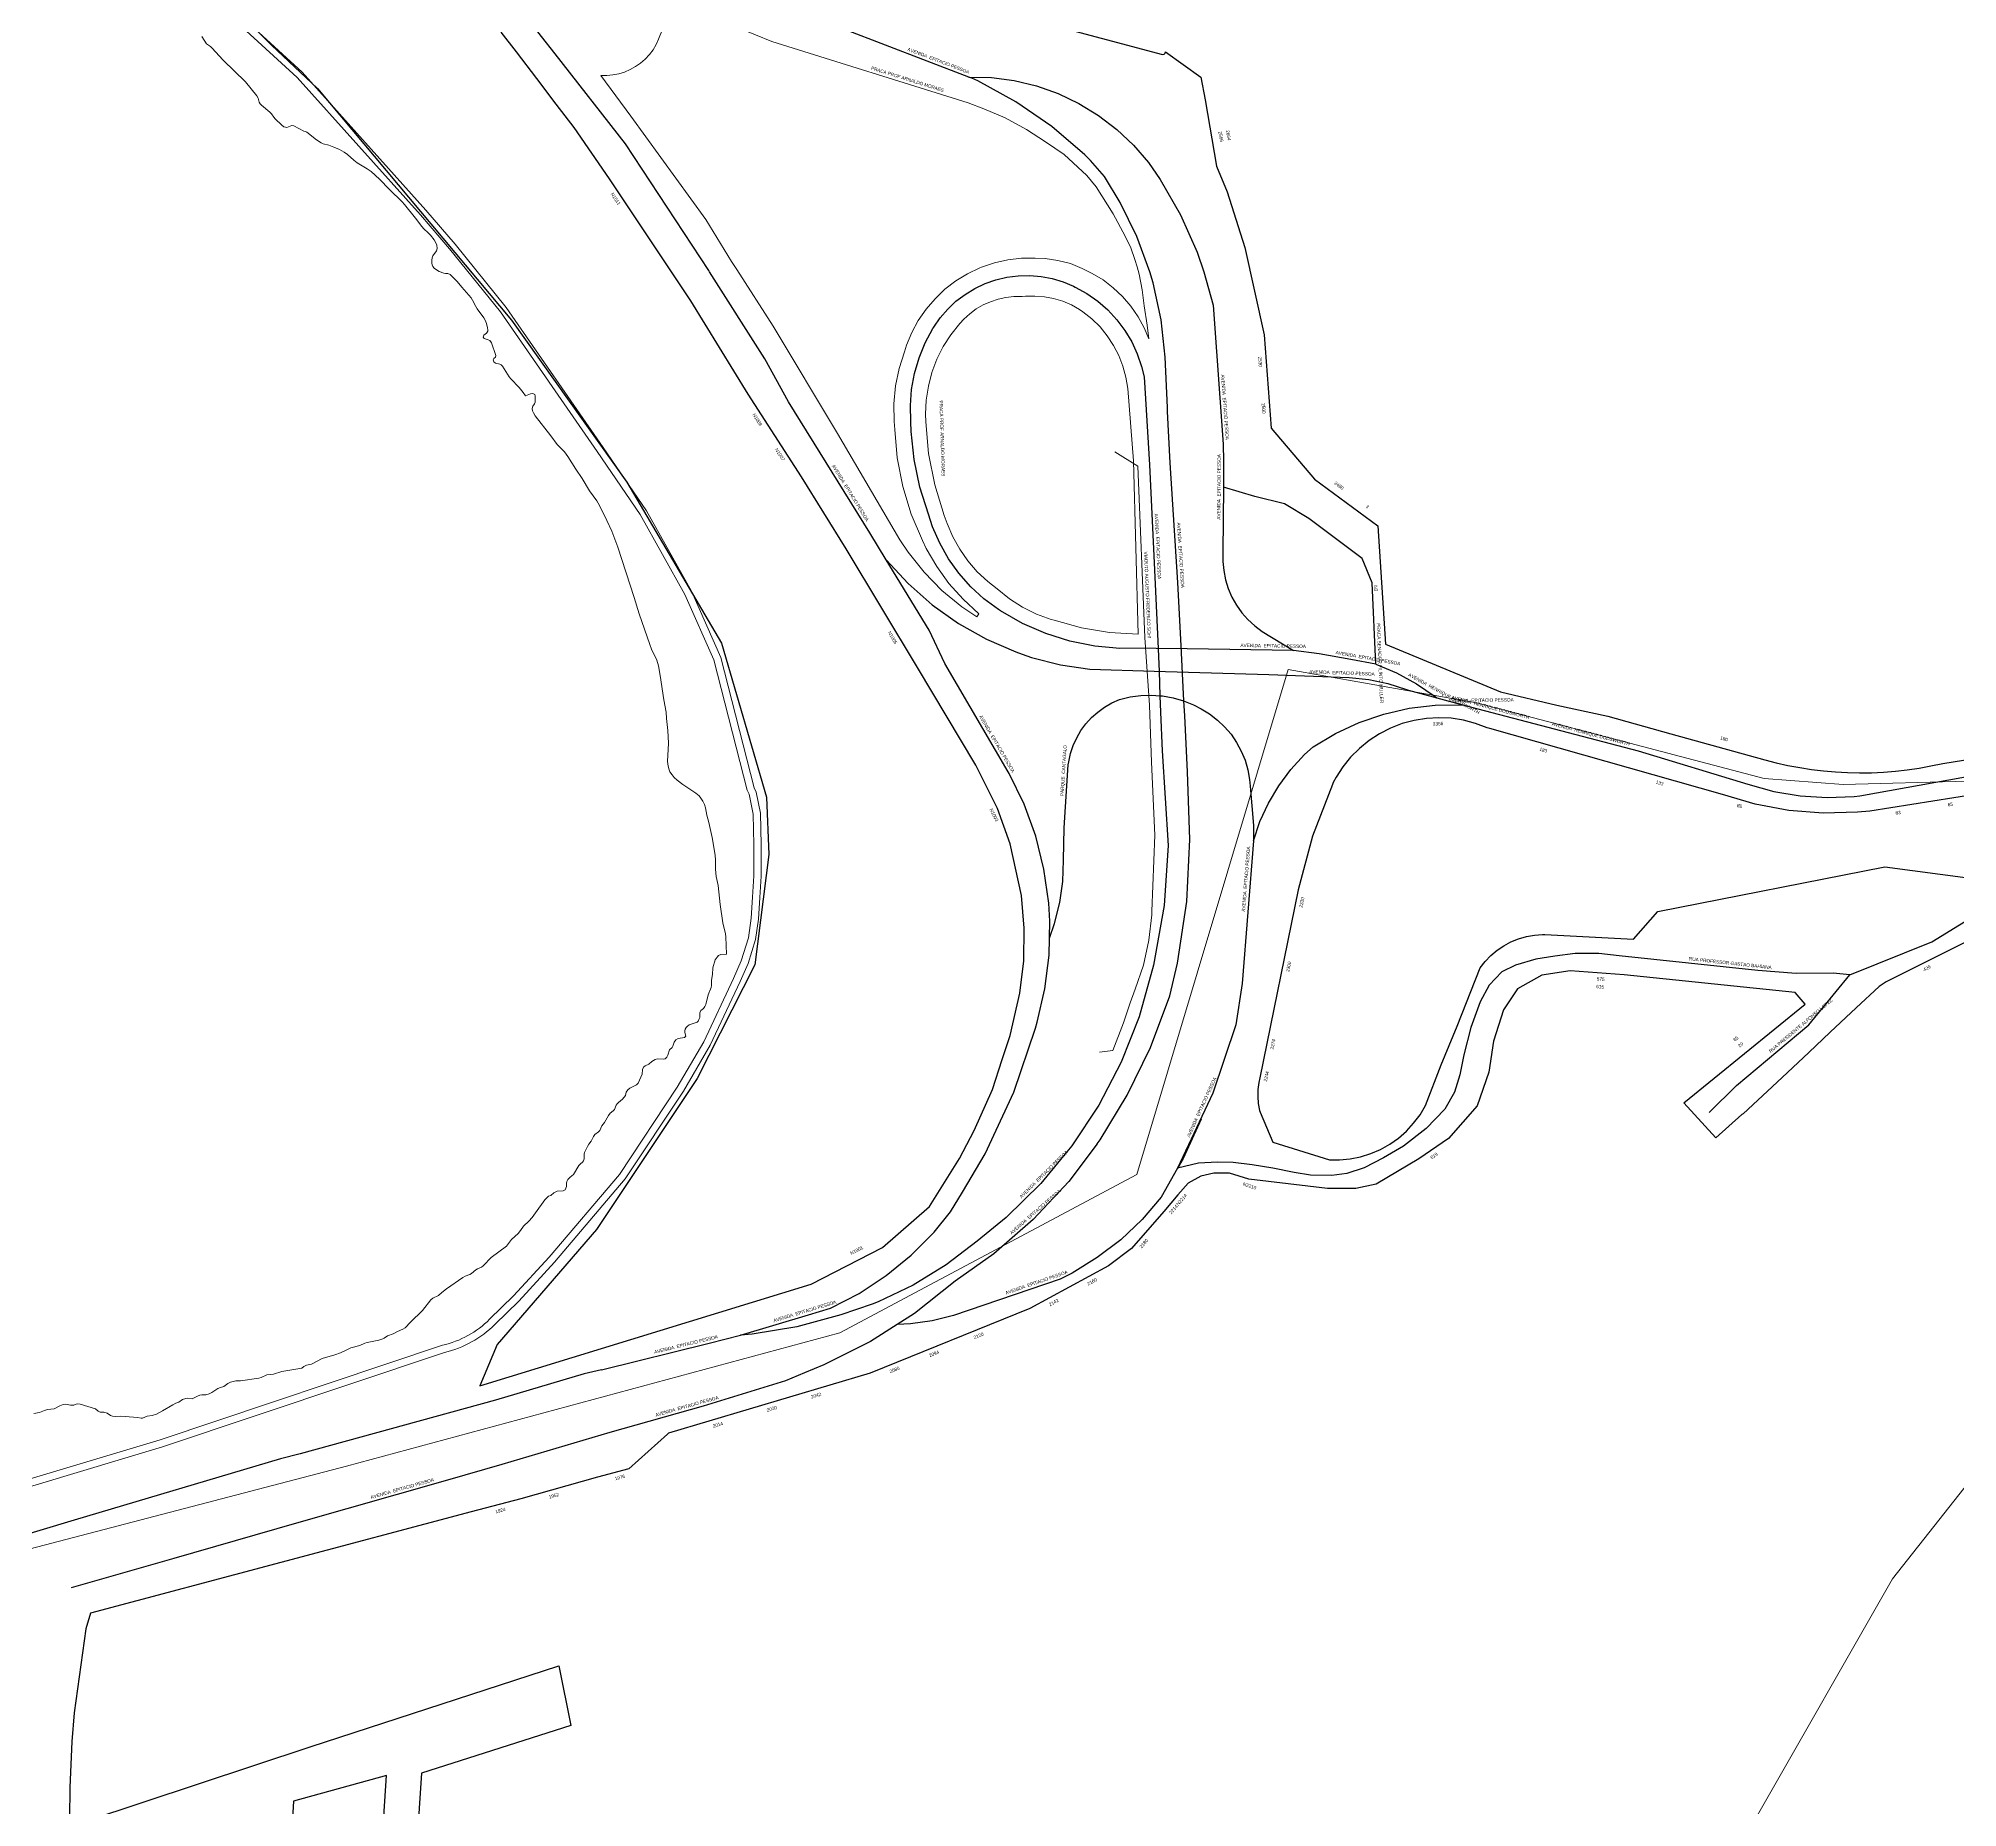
# Model space of a CAD drawing. Header units: millimetres. Extents: x 617751 to 636088, y 68402 to 77988.
# Drawn here: x 627863 to 628550, y 70357 to 70990 of the extents above; entities that cross this region are included whole.
import ezdxf

# ---------------------------------------------------------------- set-up
doc = ezdxf.new("R2010")
doc.units = ezdxf.units.MM
doc.header["$LTSCALE"] = 3
doc.header["$MEASUREMENT"] = 0
for name, color, linetype in [('ALINHAMENTO PREDIAL', 120, 'Continuous'), ('BAIRRO', 30, 'Continuous'), ('NOME LOGRADOURO', 252, 'Continuous'), ('NUMERAÇÃO', 7, 'Continuous'), ('OBRA DE ARTE', 190, 'Continuous')]:
    doc.layers.add(name, color=color, linetype=linetype)
doc.styles.get("Standard").update_dxf_attribs({"font": 'arial.ttf'})

msp = doc.modelspace()

# ---------------------------------------------------------------- linework, layer by layer
at = {"layer": 'ALINHAMENTO PREDIAL'}
for points in [[(628155.33, 71013.79), (628265.25, 70984.49), (628265.76, 70984.58), (628266.15, 70984.92), (628266.32, 70985.41), (628278.98, 70976.35), (628280.48, 70968.22), (628284.55, 70944.43), (628288.38, 70935.28), (628294.7, 70915.29), (628301.62, 70884.09), (628304.15, 70850.6), (628319.63, 70832.38), (628342.31, 70815.69), (628345.08, 70773.28), (628386.31, 70756.2), (628406.5, 70751.45), (628424.71, 70747.49), (628447.34, 70741.17), (628480.92, 70731.87), (628485.08, 70730.79), (628489.27, 70729.85), (628493.49, 70729.05), (628497.74, 70728.39), (628502, 70727.87), (628506.28, 70727.5), (628510.57, 70727.26), (628514.87, 70727.17), (628519.16, 70727.23), (628523.45, 70727.43), (628527.74, 70727.77), (628532, 70728.25), (628536.25, 70728.87), (628540.48, 70729.64), (628544.68, 70730.55), (628599.45, 70739.4)], [(628155.33, 71013.79), (628265.25, 70984.49), (628265.76, 70984.58), (628266.15, 70984.92), (628266.32, 70985.41), (628278.98, 70976.35), (628280.48, 70968.22), (628284.55, 70944.43), (628288.38, 70935.28), (628294.7, 70915.29), (628301.62, 70884.09), (628304.15, 70850.6), (628319.63, 70832.38), (628342.31, 70815.69), (628345.08, 70773.28), (628386.31, 70756.2), (628406.5, 70751.45), (628424.71, 70747.49), (628447.34, 70741.17), (628480.92, 70731.87), (628485.08, 70730.79), (628489.27, 70729.85), (628493.49, 70729.05), (628497.74, 70728.39), (628502, 70727.87), (628506.28, 70727.5), (628510.57, 70727.26), (628514.87, 70727.17), (628519.16, 70727.23), (628523.45, 70727.43), (628527.74, 70727.77), (628532, 70728.25), (628536.25, 70728.87), (628540.48, 70729.64), (628544.68, 70730.55), (628599.45, 70739.4)], [(628155.33, 71013.79), (628265.25, 70984.49), (628265.76, 70984.58), (628266.15, 70984.92), (628266.32, 70985.41), (628278.98, 70976.35), (628280.48, 70968.22), (628284.55, 70944.43), (628288.38, 70935.28), (628294.7, 70915.29), (628301.62, 70884.09), (628304.15, 70850.6), (628319.63, 70832.38), (628342.31, 70815.69), (628345.08, 70773.28), (628386.31, 70756.2), (628406.5, 70751.45), (628424.71, 70747.49), (628447.34, 70741.17), (628480.92, 70731.87), (628485.08, 70730.79), (628489.27, 70729.85), (628493.49, 70729.05), (628497.74, 70728.39), (628502, 70727.87), (628506.28, 70727.5), (628510.57, 70727.26), (628514.87, 70727.17), (628519.16, 70727.23), (628523.45, 70727.43), (628527.74, 70727.77), (628532, 70728.25), (628536.25, 70728.87), (628540.48, 70729.64), (628544.68, 70730.55), (628599.45, 70739.4)], [(627934.28, 70999.77), (627946.09, 70987.75)], [(627946.09, 70987.75), (627952.23, 70981.97), (627962.57, 70972.3), (628032.02, 70889.34), (628073.32, 70831.35), (628107.2, 70773.64), (628123.35, 70718.42), (628124.24, 70697.94), (628119.23, 70658.38), (628098.49, 70617.77), (628062.53, 70563.66), (628026.93, 70522.41), (628020.7, 70507.59), (628139.42, 70544.11), (628164.92, 70557.15), (628181.73, 70571.84), (628192.47, 70589.05), (628197.78, 70599.1), (628204.33, 70613.74), (628207.84, 70624.46), (628210.67, 70633.13), (628214.12, 70648.29), (628215.53, 70659.89), (628215.72, 70671.58), (628214.68, 70683.22), (628210.63, 70701.71), (628206.12, 70714.44), (628198.34, 70729.9), (628177.45, 70764.97), (628151.93, 70807.45), (628135.94, 70833.15), (628116.76, 70862.85), (628096.3, 70896.18), (628067.13, 70939.94), (628054.42, 70958.34), (628048.03, 70966.72), (628041.06, 70975.85), (628033.79, 70985.39), (628028.35, 70992.51)], [(628556.22, 70719.44), (628518.58, 70713.5), (628514.12, 70713.05), (628501.83, 70712.72), (628489.58, 70713.68), (628477.49, 70715.91), (628465.81, 70719.39), (628382.48, 70743.01), (628381.47, 70743.31), (628377.31, 70744.89), (628373.01, 70746.03), (628368.61, 70746.72), (628364.17, 70746.94), (628359.73, 70746.69), (628355.34, 70745.99), (628351.04, 70744.82), (628346.89, 70743.22), (628342.93, 70741.19), (628339.21, 70738.75), (628335.76, 70735.94), (628332.62, 70732.79), (628329.83, 70729.32), (628327.41, 70725.59), (628326.41, 70723.73), (628326.11, 70723.06), (628318.98, 70704.49), (628313.84, 70685.28), (628300.07, 70617.92), (628299.72, 70616.31), (628299.39, 70613.81), (628299.34, 70611.29), (628299.54, 70608.79), (628300, 70606.31), (628300.21, 70605.61), (628304.74, 70594.94), (628325.03, 70588.62), (628328.67, 70588.58), (628332.46, 70588.94), (628336.19, 70589.69), (628339.82, 70590.82), (628343.32, 70592.33), (628346.64, 70594.19), (628349.75, 70596.39), (628352.6, 70598.9), (628355.18, 70601.7), (628357.46, 70604.76), (628359.4, 70608.03), (628365.04, 70622.56), (628370.75, 70636.5), (628378.98, 70657.34), (628380.78, 70659.64), (628382.8, 70661.74), (628385.04, 70663.62), (628387.46, 70665.25), (628390.04, 70666.63), (628392.75, 70667.72), (628395.55, 70668.53), (628398.43, 70669.04), (628401.34, 70669.24), (628402.19, 70669.24), (628433.97, 70667.63), (628442.7, 70677.52), (628523.95, 70693.49), (628563.6, 70688.25)], [(628556.22, 70719.44), (628518.58, 70713.5), (628514.12, 70713.05), (628501.83, 70712.72), (628489.58, 70713.68), (628477.49, 70715.91), (628465.81, 70719.39), (628382.48, 70743.01), (628381.47, 70743.31), (628377.31, 70744.89), (628373.01, 70746.03), (628368.61, 70746.72), (628364.17, 70746.94), (628359.73, 70746.69), (628355.34, 70745.99), (628351.04, 70744.82), (628346.89, 70743.22), (628342.93, 70741.19), (628339.21, 70738.75), (628335.76, 70735.94), (628332.62, 70732.79), (628329.83, 70729.32), (628327.41, 70725.59), (628326.41, 70723.73), (628326.11, 70723.06), (628318.98, 70704.49), (628313.84, 70685.28), (628300.07, 70617.92), (628299.72, 70616.31), (628299.39, 70613.81), (628299.34, 70611.29), (628299.54, 70608.79), (628300, 70606.31), (628300.21, 70605.61), (628304.74, 70594.94), (628325.03, 70588.62), (628328.67, 70588.58), (628332.46, 70588.94), (628336.19, 70589.69), (628339.82, 70590.82), (628343.32, 70592.33), (628346.64, 70594.19), (628349.75, 70596.39), (628352.6, 70598.9), (628355.18, 70601.7), (628357.46, 70604.76), (628359.4, 70608.03), (628365.04, 70622.56), (628370.75, 70636.5), (628378.98, 70657.34), (628380.78, 70659.64), (628382.8, 70661.74), (628385.04, 70663.62), (628387.46, 70665.25), (628390.04, 70666.63), (628392.75, 70667.72), (628395.55, 70668.53), (628398.43, 70669.04), (628401.34, 70669.24), (628402.19, 70669.24), (628433.97, 70667.63), (628442.7, 70677.52), (628523.95, 70693.49), (628563.6, 70688.25)], [(628556.22, 70719.44), (628518.58, 70713.5), (628514.12, 70713.05), (628501.83, 70712.72), (628489.58, 70713.68), (628477.49, 70715.91), (628465.81, 70719.39), (628382.48, 70743.01), (628381.47, 70743.31), (628377.31, 70744.89), (628373.01, 70746.03), (628368.61, 70746.72), (628364.17, 70746.94), (628359.73, 70746.69), (628355.34, 70745.99), (628351.04, 70744.82), (628346.89, 70743.22), (628342.93, 70741.19), (628339.21, 70738.75), (628335.76, 70735.94), (628332.62, 70732.79), (628329.83, 70729.32), (628327.41, 70725.59), (628326.41, 70723.73), (628326.11, 70723.06), (628318.98, 70704.49), (628313.84, 70685.28), (628300.07, 70617.92), (628299.72, 70616.31), (628299.39, 70613.81), (628299.34, 70611.29), (628299.54, 70608.79), (628300, 70606.31), (628300.21, 70605.61), (628304.74, 70594.94), (628325.03, 70588.62), (628328.67, 70588.58), (628332.46, 70588.94), (628336.19, 70589.69), (628339.82, 70590.82), (628343.32, 70592.33), (628346.64, 70594.19), (628349.75, 70596.39), (628352.6, 70598.9), (628355.18, 70601.7), (628357.46, 70604.76), (628359.4, 70608.03), (628365.04, 70622.56), (628370.75, 70636.5), (628378.98, 70657.34), (628380.78, 70659.64), (628382.8, 70661.74), (628385.04, 70663.62), (628387.46, 70665.25), (628390.04, 70666.63), (628392.75, 70667.72), (628395.55, 70668.53), (628398.43, 70669.04), (628401.34, 70669.24), (628402.19, 70669.24), (628433.97, 70667.63), (628442.7, 70677.52), (628523.95, 70693.49), (628563.6, 70688.25)], [(628552.56, 70666.41), (628524.44, 70652.33), (628521.97, 70650.72), (628513.69, 70643.06), (628504.42, 70634.29), (628496.76, 70626.99), (628487.24, 70618.1), (628473.17, 70605.06), (628472.72, 70604.82), (628463.48, 70596.44), (628452, 70609), (628495.39, 70644.28), (628491.83, 70648.51), (628430.61, 70654.88), (628411.28, 70656.26), (628401.1, 70654.72), (628392.4, 70649.8), (628387.31, 70642.31), (628383.76, 70631.07), (628382.07, 70619.96), (628377.91, 70607.95), (628367.71, 70596.23), (628357.09, 70588.92), (628341.76, 70579.82), (628334.45, 70578.3), (628324.33, 70578.26), (628296.13, 70581.6), (628289.27, 70583.84), (628283.57, 70583.84), (628278.96, 70582.68), (628274.41, 70580.23), (628270.73, 70576.05), (628265.67, 70570.08), (628254.17, 70556.88), (628245.9, 70550.57), (628217.68, 70535.34), (628160.45, 70512.14), (628088.23, 70490.67), (628087.87, 70490.3), (628074.09, 70477.91), (628062.87, 70474.98), (628035.41, 70467.17), (628017.61, 70462.49), (627949.4, 70444.37), (627881.19, 70426.25), (627879.61, 70420.64), (627875.34, 70390.54), (627874.52, 70380.22), (627873.86, 70363.78), (627873.73, 70352.85)], [(628552.56, 70666.41), (628524.44, 70652.33), (628521.97, 70650.72), (628513.69, 70643.06), (628504.42, 70634.29), (628496.76, 70626.99), (628487.24, 70618.1), (628473.17, 70605.06), (628472.72, 70604.82), (628463.48, 70596.44), (628452, 70609), (628495.39, 70644.28), (628491.83, 70648.51), (628430.61, 70654.88), (628411.28, 70656.26), (628401.1, 70654.72), (628392.4, 70649.8), (628387.31, 70642.31), (628383.76, 70631.07), (628382.07, 70619.96), (628377.91, 70607.95), (628367.71, 70596.23), (628357.09, 70588.92), (628341.76, 70579.82), (628334.45, 70578.3), (628324.33, 70578.26), (628296.13, 70581.6), (628289.27, 70583.84), (628283.57, 70583.84), (628278.96, 70582.68), (628274.41, 70580.23), (628270.73, 70576.05), (628265.67, 70570.08), (628254.17, 70556.88), (628245.9, 70550.57), (628217.68, 70535.34), (628160.45, 70512.14), (628088.23, 70490.67), (628087.87, 70490.3), (628074.09, 70477.91), (628062.87, 70474.98), (628035.41, 70467.17), (628017.61, 70462.49), (627949.4, 70444.37), (627881.19, 70426.25), (627879.61, 70420.64), (627875.34, 70390.54), (627874.52, 70380.22), (627873.86, 70363.78), (627873.73, 70352.85)], [(628552.56, 70666.41), (628524.44, 70652.33), (628521.97, 70650.72), (628513.69, 70643.06), (628504.42, 70634.29), (628496.76, 70626.99), (628487.24, 70618.1), (628473.17, 70605.06), (628472.72, 70604.82), (628463.48, 70596.44), (628452, 70609), (628495.39, 70644.28), (628491.83, 70648.51), (628430.61, 70654.88), (628411.28, 70656.26), (628401.1, 70654.72), (628392.4, 70649.8), (628387.31, 70642.31), (628383.76, 70631.07), (628382.07, 70619.96), (628377.91, 70607.95), (628367.71, 70596.23), (628357.09, 70588.92), (628341.76, 70579.82), (628334.45, 70578.3), (628324.33, 70578.26), (628296.13, 70581.6), (628289.27, 70583.84), (628283.57, 70583.84), (628278.96, 70582.68), (628274.41, 70580.23), (628270.73, 70576.05), (628265.67, 70570.08), (628254.17, 70556.88), (628245.9, 70550.57), (628217.68, 70535.34), (628160.45, 70512.14), (628088.23, 70490.67), (628087.87, 70490.3), (628074.09, 70477.91), (628062.87, 70474.98), (628035.41, 70467.17), (628017.61, 70462.49), (627949.4, 70444.37), (627881.19, 70426.25), (627879.61, 70420.64), (627875.34, 70390.54), (627874.52, 70380.22), (627873.86, 70363.78), (627873.73, 70352.85)], [(627879.93, 70351.82), (627959.87, 70378.35), (628049.01, 70407.4), (628053.24, 70385.99), (627999.78, 70368.94), (627996.34, 70316.76)], [(627879.93, 70351.82), (627959.87, 70378.35), (628049.01, 70407.4), (628053.24, 70385.99), (627999.78, 70368.94), (627996.34, 70316.76)], [(627879.93, 70351.82), (627959.87, 70378.35), (628049.01, 70407.4), (628053.24, 70385.99), (627999.78, 70368.94), (627996.34, 70316.76)], [(627983.96, 70316.78), (627987.21, 70368.06), (627953.91, 70358.85), (627948.41, 70264.51)], [(627983.96, 70316.78), (627987.21, 70368.06), (627953.91, 70358.85), (627948.41, 70264.51)], [(627983.96, 70316.78), (627987.21, 70368.06), (627953.91, 70358.85), (627948.41, 70264.51)]]:
    msp.add_lwpolyline(points, dxfattribs=at)
at = {"layer": 'BAIRRO', "lineweight": 20}
msp.add_lwpolyline([(628754.54, 69906.58), (628664.39, 70029.24), (628544.57, 70124.53), (628507.89, 70177.8), (628444.1, 70244.91), (628436.53, 70252.7), (628429.01, 70267.52), (628526.65, 70438.57), (628583.65, 70510.57), (628578.65, 70583.57), (628585.08, 70652.41), (628571.27, 70684.27), (628594.93, 70732.66), (628553.51, 70724.25), (628509.05, 70723.02), (628480.75, 70725.12), (628377.66, 70752.3), (628310.19, 70764.2), (628255.99, 70583.33), (628149.62, 70526.66), (627972.91, 70478.83), (627381.56, 70324.39)], dxfattribs=at)
at = {"layer": 'NOME LOGRADOURO'}
for points in [[(628047.69, 70984.7), (628042.82, 70990.93), (628033.27, 71003.16), (628020.85, 71019.08), (627948.63, 71096.18), (627931.74, 71109.95), (627913.51, 71121.89), (627898.32, 71129.91), (627873.53, 71141.17)], [(628195.82, 70976.4), (628151.02, 70993.49), (628115.4, 71006.24), (628077.46, 71017.62)], [(628166.28, 70803.51), (628160.44, 70813.11), (628131.3, 70860.01), (628122.8, 70875.51), (628102.94, 70906.64), (628102.66, 70907.08), (628072.85, 70952.48), (628047.69, 70984.7)], [(628241.78, 70594.27), (628242.92, 70595.78), (628252.56, 70611.8), (628260.95, 70628.82), (628267.8, 70647.31), (628270.59, 70659.08), (628273.95, 70681.07), (628275, 70703.3), (628274.18, 70727.55), (628273.17, 70747.62), (628272.9, 70752.95), (628272.41, 70762.71), (628271.92, 70772.63), (628270.76, 70795.35), (628267.98, 70838.17), (628266.99, 70856.56), (628267.01, 70858), (628266.17, 70876.02), (628264.7, 70889.44), (628261.84, 70902.64), (628260.69, 70906.64), (628256.05, 70919.32), (628250.11, 70931.45), (628244.42, 70940.74), (628239.43, 70946.53), (628237.39, 70948.58), (628225.55, 70958.71), (628212.73, 70967.54), (628199.04, 70974.98), (628196.87, 70976), (628195.82, 70976.4)], [(628195.82, 70976.4), (628203.95, 70976.19), (628212.11, 70975.13), (628220.11, 70973.22), (628227.87, 70970.48), (628235.3, 70966.94), (628242.32, 70962.65), (628248.86, 70957.65), (628254.83, 70951.99), (628260.18, 70945.74), (628264.37, 70939.74), (628271.66, 70927.05), (628277.59, 70913.67), (628280.05, 70906.64), (628283.33, 70894.65), (628286.99, 70844.85), (628287.08, 70838.76), (628287.03, 70829.45)], [(628312.13, 70770.97), (628274.06, 70771.57), (628262.92, 70771.75), (628259, 70771.81), (628249.95, 70771.73), (628240.93, 70772.59), (628232.06, 70774.39), (628223.43, 70777.11), (628215.12, 70780.72), (628207.24, 70785.17), (628206.42, 70785.7), (628201.27, 70789.52), (628196.55, 70793.85), (628192.3, 70798.65), (628188.59, 70803.88), (628185.44, 70809.46), (628182.88, 70815.34), (628181.4, 70819.84), (628178.3, 70829.49), (628176.23, 70839.41), (628175.21, 70849.49), (628175.1, 70852.92), (628174.93, 70858.74), (628175.36, 70864.54), (628176.41, 70870.27), (628178.04, 70875.85), (628180.25, 70881.23), (628183.01, 70886.36), (628183.29, 70886.82), (628185.62, 70890.18), (628188.28, 70893.27), (628191.25, 70896.07), (628194.5, 70898.54), (628197.99, 70900.66), (628201.68, 70902.4), (628205.53, 70903.75), (628209.51, 70904.69), (628213.55, 70905.21), (628217.64, 70905.3), (628221.7, 70904.96), (628225.72, 70904.2), (628229.63, 70903.03), (628233.39, 70901.45), (628233.94, 70901.18), (628238.11, 70898.86), (628242.02, 70896.11), (628245.61, 70892.98), (628248.86, 70889.48), (628251.73, 70885.66), (628254.18, 70881.56), (628256.19, 70877.23), (628257.74, 70872.72), (628258.62, 70869.05), (628260.54, 70837.46)], [(628260.54, 70837.46), (628262.28, 70802.43), (628263.63, 70771.74), (628263.76, 70768.76), (628263.97, 70763.57), (628264.32, 70754.81), (628264.56, 70748.95), (628265.12, 70735.09), (628267.3, 70701.21), (628265.79, 70679.62), (628262.03, 70658.3), (628256.86, 70639.85), (628250.45, 70623.62), (628242.39, 70608.14), (628232.75, 70593.6), (628229.77, 70589.98)], [(628287.03, 70829.45), (628286.88, 70806.25), (628286.84, 70802.93), (628287.14, 70799.63), (628287.79, 70796.37), (628288.77, 70793.2), (628290.08, 70790.15), (628291.71, 70787.25), (628293.62, 70784.54), (628295.81, 70782.05), (628298.25, 70779.8), (628300.91, 70777.81), (628312.13, 70770.97)], [(628341.58, 70766.15), (628340.36, 70795.28), (628336.71, 70803.91), (628317.68, 70818.22), (628308.88, 70823.53), (628298.33, 70826.1), (628287.03, 70829.45)], [(628166.28, 70803.51), (628174.06, 70795.04), (628182.7, 70787.41), (628192.09, 70780.72), (628202.13, 70775.05), (628212.71, 70770.47), (628214.98, 70769.65), (628218.29, 70768.55), (628228.65, 70765.89), (628239.23, 70764.33), (628262.19, 70763.6), (628274.54, 70763.24), (628303.26, 70762.36), (628332.14, 70761.3), (628339.11, 70760.59), (628345.97, 70759.14), (628352.64, 70756.99), (628353.29, 70756.74), (628363.5, 70754.03)], [(628193.56, 70577.06), (628201.74, 70590.79), (628211.91, 70612.82), (628219.72, 70635.79), (628220.3, 70637.88), (628223.08, 70649.77), (628224.6, 70661.89), (628224.85, 70674.09), (628224.46, 70680.55), (628222.76, 70692.64), (628219.8, 70704.49), (628215.62, 70715.96), (628210.26, 70726.93), (628209.95, 70727.49), (628187.24, 70766.38), (628181.65, 70778.23), (628166.28, 70803.51)], [(628166.28, 70803.51), (628174.06, 70795.04), (628182.7, 70787.41), (628192.09, 70780.72), (628202.13, 70775.05), (628212.71, 70770.47), (628214.98, 70769.65), (628218.29, 70768.55), (628228.65, 70765.89), (628239.23, 70764.33), (628262.19, 70763.6), (628274.54, 70763.24), (628303.26, 70762.36), (628332.14, 70761.3), (628339.11, 70760.59), (628345.97, 70759.14), (628352.64, 70756.99), (628353.29, 70756.74), (628363.5, 70754.03)], [(628341.58, 70766.15), (628332.67, 70767.78), (628321.37, 70769.79), (628312.13, 70770.97)], [(628341.58, 70766.15), (628349.08, 70763.02), (628356.22, 70759.12), (628362.9, 70754.49), (628363.5, 70754.03)], [(628341.58, 70766.15), (628349.08, 70763.02), (628356.22, 70759.12), (628362.9, 70754.49), (628363.5, 70754.03)], [(628224.73, 70667.99), (628226.56, 70673.27), (628228.41, 70680.71), (628229.47, 70688.3), (628229.73, 70695.96), (628230.02, 70707.46), (628231.48, 70730.05), (628231.65, 70731.17), (628232.29, 70734.11), (628233.24, 70736.96), (628234.48, 70739.71), (628235.99, 70742.31), (628237.78, 70744.73), (628239.8, 70746.96), (628242.05, 70748.96), (628244.5, 70750.71), (628247.11, 70752.2), (628249.87, 70753.41), (628253.63, 70754.35), (628257.47, 70754.89), (628261.34, 70755.02), (628264.32, 70754.81), (628265.21, 70754.75), (628269.02, 70754.08), (628272.75, 70753.01), (628276.34, 70751.56), (628279.09, 70750.13), (628282.1, 70748.27), (628284.91, 70746.11), (628287.47, 70743.67), (628289.76, 70740.98), (628291.76, 70738.06), (628293.44, 70734.94), (628294.79, 70731.67), (628295.78, 70728.28), (628296.42, 70724.8), (628296.64, 70722.47), (628297.78, 70708.33), (628297.83, 70702.87)], [(628224.73, 70667.99), (628226.56, 70673.27), (628228.41, 70680.71), (628229.47, 70688.3), (628229.73, 70695.96), (628230.02, 70707.46), (628231.48, 70730.05), (628231.65, 70731.17), (628232.29, 70734.11), (628233.24, 70736.96), (628234.48, 70739.71), (628235.99, 70742.31), (628237.78, 70744.73), (628239.8, 70746.96), (628242.05, 70748.96), (628244.5, 70750.71), (628247.11, 70752.2), (628249.87, 70753.41), (628253.63, 70754.35), (628257.47, 70754.89), (628261.34, 70755.02), (628264.32, 70754.81), (628265.21, 70754.75), (628269.02, 70754.08), (628272.75, 70753.01), (628276.34, 70751.56), (628279.09, 70750.13), (628282.1, 70748.27), (628284.91, 70746.11), (628287.47, 70743.67), (628289.76, 70740.98), (628291.76, 70738.06), (628293.44, 70734.94), (628294.79, 70731.67), (628295.78, 70728.28), (628296.42, 70724.8), (628296.64, 70722.47), (628297.78, 70708.33), (628297.83, 70702.87)], [(628297.83, 70702.87), (628300.14, 70709.73), (628303.16, 70716.32), (628306.84, 70722.55), (628311.16, 70728.36), (628316.07, 70733.7), (628319.17, 70736.55), (628327.2, 70741.32), (628335.68, 70745.23), (628344.52, 70748.24), (628353.63, 70750.3), (628362.9, 70751.4), (628372.24, 70751.52), (628373.16, 70751.48)], [(628297.83, 70702.87), (628300.14, 70709.73), (628303.16, 70716.32), (628306.84, 70722.55), (628311.16, 70728.36), (628316.07, 70733.7), (628319.17, 70736.55), (628327.2, 70741.32), (628335.68, 70745.23), (628344.52, 70748.24), (628353.63, 70750.3), (628362.9, 70751.4), (628372.24, 70751.52), (628373.16, 70751.48)], [(628363.5, 70754.03), (628373.16, 70751.48)], [(628363.5, 70754.03), (628373.16, 70751.48)], [(628373.16, 70751.48), (628435.55, 70735.01), (628474.86, 70723.12), (628484.16, 70720.53), (628493.69, 70718.93), (628503.33, 70718.33), (628512.98, 70718.74), (628515.05, 70718.96), (628552.9, 70725.8), (628595.08, 70732.37), (628612.74, 70736.45), (628622.72, 70738.41)], [(628373.16, 70751.48), (628435.55, 70735.01), (628474.86, 70723.12), (628484.16, 70720.53), (628493.69, 70718.93), (628503.33, 70718.33), (628512.98, 70718.74), (628515.05, 70718.96), (628552.9, 70725.8), (628595.08, 70732.37), (628612.74, 70736.45), (628622.72, 70738.41)], [(628373.16, 70751.48), (628435.55, 70735.01), (628474.86, 70723.12), (628484.16, 70720.53), (628493.69, 70718.93), (628503.33, 70718.33), (628512.98, 70718.74), (628515.05, 70718.96), (628552.9, 70725.8), (628595.08, 70732.37), (628612.74, 70736.45), (628622.72, 70738.41)], [(628297.83, 70702.87), (628293.7, 70651.75), (628291.48, 70636.91), (628283.3, 70612.5), (628270.64, 70585.56)], [(628297.83, 70702.87), (628293.7, 70651.75), (628291.48, 70636.91), (628283.3, 70612.5), (628270.64, 70585.56)], [(628511.45, 70654.83), (628540.85, 70666.65), (628590.4, 70697.12)], [(628511.45, 70654.83), (628540.85, 70666.65), (628590.4, 70697.12)], [(628511.45, 70654.83), (628505.47, 70655.44), (628492.2, 70655.32), (628478.48, 70656.37), (628428.74, 70661.7), (628421.56, 70662.49), (628413.09, 70662.49), (628405.75, 70661.55), (628398.97, 70660.42), (628391.63, 70658.35), (628386.73, 70655.9), (628382.21, 70651.2), (628379.01, 70645.18), (628375.62, 70635.95), (628373.17, 70626.17), (628371.67, 70619.02), (628369.79, 70612.81), (628366.4, 70606.78), (628359.62, 70599.82), (628351.52, 70593.42), (628344.37, 70589.28), (628337.4, 70585.7), (628331.19, 70583.63), (628325.84, 70583.01), (628318.18, 70583.1), (628312.36, 70584.1), (628304.7, 70585.56), (628297.33, 70586.74), (628290.5, 70587.65), (628284.94, 70587.75), (628278.11, 70587.38), (628270.64, 70585.56)], [(628511.45, 70654.83), (628505.47, 70655.44), (628492.2, 70655.32), (628478.48, 70656.37), (628428.74, 70661.7), (628421.56, 70662.49), (628413.09, 70662.49), (628405.75, 70661.55), (628398.97, 70660.42), (628391.63, 70658.35), (628386.73, 70655.9), (628382.21, 70651.2), (628379.01, 70645.18), (628375.62, 70635.95), (628373.17, 70626.17), (628371.67, 70619.02), (628369.79, 70612.81), (628366.4, 70606.78), (628359.62, 70599.82), (628351.52, 70593.42), (628344.37, 70589.28), (628337.4, 70585.7), (628331.19, 70583.63), (628325.84, 70583.01), (628318.18, 70583.1), (628312.36, 70584.1), (628304.7, 70585.56), (628297.33, 70586.74), (628290.5, 70587.65), (628284.94, 70587.75), (628278.11, 70587.38), (628270.64, 70585.56)], [(628461.06, 70605.56), (628470.77, 70615.15), (628496.69, 70636.94), (628511.45, 70654.83)], [(628279.05, 70603.18), (628272.61, 70589.08), (628270.64, 70585.56)], [(628279.05, 70603.18), (628272.61, 70589.08), (628270.64, 70585.56)], [(628229.77, 70589.98), (628221.64, 70580.14), (628209.19, 70567.91), (628198.78, 70559.44), (628187.76, 70550.99), (628175.92, 70543.75), (628163.38, 70537.78), (628161.21, 70536.9), (628149.96, 70533.07), (628134.26, 70528.78), (628118.2, 70526.16), (628114.05, 70525.76)], [(628241.78, 70594.27), (628231.67, 70580.85), (628218.91, 70567.19), (628204.79, 70554.93), (628190.93, 70545.13), (628176.34, 70533.51), (628170.2, 70529.6)], [(628241.78, 70594.27), (628231.67, 70580.85), (628218.91, 70567.19), (628204.79, 70554.93), (628190.93, 70545.13), (628176.34, 70533.51), (628170.2, 70529.6)], [(628270.64, 70585.56), (628264.8, 70575.21), (628257.92, 70567.2), (628250.24, 70559.95), (628241.84, 70553.55), (628232.82, 70548.05), (628228.57, 70545.89), (628190.39, 70532.82), (628182.75, 70530.92), (628174.94, 70529.83), (628170.2, 70529.6)], [(628270.64, 70585.56), (628264.8, 70575.21), (628257.92, 70567.2), (628250.24, 70559.95), (628241.84, 70553.55), (628232.82, 70548.05), (628228.57, 70545.89), (628190.39, 70532.82), (628182.75, 70530.92), (628174.94, 70529.83), (628170.2, 70529.6)], [(628114.05, 70525.76), (628138.47, 70533.09), (628146.28, 70535.44), (628156.58, 70540.76), (628166.27, 70547.12), (628175.24, 70554.46), (628183.39, 70562.7), (628189.32, 70569.95), (628193.56, 70577.06)], [(628170.2, 70529.6), (628160.61, 70523.48), (628143.93, 70515.15), (628137.03, 70512.32), (628130.19, 70509.39), (628100.66, 70500.32), (628067.29, 70490.95)], [(628170.2, 70529.6), (628160.61, 70523.48), (628143.93, 70515.15), (628137.03, 70512.32), (628130.19, 70509.39), (628100.66, 70500.32), (628067.29, 70490.95)], [(628064.26, 70513.42), (628102.8, 70522.88), (628114.05, 70525.76)], [(628064.26, 70513.42), (628058.06, 70511.9), (628026.3, 70502.55), (627956.38, 70483.33), (627949.32, 70481.48), (627875.39, 70459.53), (627691.17, 70404.1), (627598.51, 70376.26), (627587.62, 70373.06), (627566.46, 70367.1), (627556.25, 70364.31), (627550.69, 70362.53)], [(628064.26, 70513.42), (628058.06, 70511.9), (628026.3, 70502.55), (627956.38, 70483.33), (627949.32, 70481.48), (627875.39, 70459.53), (627691.17, 70404.1), (627598.51, 70376.26), (627587.62, 70373.06), (627566.46, 70367.1), (627556.25, 70364.31), (627550.69, 70362.53)], [(628067.29, 70490.95), (628028.57, 70479.42), (628009.08, 70473.84), (627955.07, 70458.45), (627911.1, 70445.82), (627874.25, 70435.26)], [(628067.29, 70490.95), (628028.57, 70479.42), (628009.08, 70473.84), (627955.07, 70458.45), (627911.1, 70445.82), (627874.25, 70435.26)]]:
    msp.add_lwpolyline(points, dxfattribs=at)
at = {"layer": 'NUMERAÇÃO', "lineweight": 20}
msp.add_lwpolyline([(627860.93, 70497.79), (627863, 70498.06), (627864.74, 70498.83), (627865.77, 70499.13), (627868.25, 70499.42), (627870.2, 70500.53), (627871.47, 70501), (627872.36, 70501.03), (627874.11, 70500.69), (627874.7, 70500.67), (627875.22, 70500.75), (627876.12, 70501.13), (627876.7, 70501.21), (627877.52, 70501.07), (627883.06, 70499.41), (627883.99, 70498.55), (627884.7, 70498.22), (627886, 70498.26), (627887.17, 70497.8), (627888.42, 70497.05), (627889.11, 70496.78), (627890.11, 70496.66), (627892.08, 70496.73), (627893.66, 70496.67), (627898.05, 70496.26), (627899.34, 70496.01), (627899.84, 70496.03), (627901.52, 70496.74), (627903.27, 70497.01), (627904.91, 70497.53), (627907.04, 70498.67), (627910.74, 70500.87), (627911.85, 70501.41), (627912.89, 70501.78), (627914.2, 70502.7), (627915.32, 70503.14), (627915.84, 70503.17), (627917.64, 70502.98), (627919.57, 70503.98), (627920.39, 70504.28), (627921.14, 70504.39), (627922.56, 70504.45), (627923.76, 70504.76), (627924.68, 70505.24), (627926.84, 70506.63), (627927.83, 70507.09), (627928.99, 70507.44), (627930.37, 70508.5), (627931.42, 70508.98), (627933.34, 70509.39), (627934.99, 70509.47), (627941.5, 70510.44), (627942.35, 70510.67), (627944.44, 70511.64), (627946.76, 70511.83), (627949.8, 70512.72), (627956.87, 70513.95), (627957.68, 70514.54), (627958.56, 70515), (627960.45, 70515.46), (627964.26, 70517.41), (627968.71, 70518.71), (627970.81, 70519.41), (627973.03, 70520.58), (627974.51, 70521.22), (627977.75, 70522.05), (627979.48, 70522.91), (627980.3, 70523.2), (627984.5, 70524.03), (627985.94, 70524.48), (627986.42, 70524.72), (627987.56, 70525.5), (627989.68, 70526.21), (627991.19, 70527.07), (627993.16, 70527.98), (627994, 70528.46), (627995.87, 70530.45), (628000.17, 70534.67), (628003.11, 70538.49), (628003.91, 70539), (628005.88, 70539.99), (628007.12, 70541.1), (628008.74, 70542.34), (628014.64, 70546.49), (628015.4, 70546.9), (628017.09, 70547.55), (628017.68, 70547.9), (628019.29, 70549.17), (628019.9, 70549.54), (628021.31, 70550.17), (628021.91, 70550.59), (628022.65, 70551.31), (628024.16, 70553.03), (628024.76, 70553.57), (628030.26, 70557.61), (628032.04, 70560.02), (628034.39, 70562.24), (628035.25, 70563.26), (628036.37, 70564.87), (628038.2, 70566.62), (628039.38, 70567.94), (628040.68, 70569.62), (628044.01, 70574.24), (628045.29, 70575.57), (628046.1, 70575.83), (628047.21, 70576.75), (628048.35, 70577.35), (628050.48, 70577.54), (628051.2, 70577.88), (628051.77, 70578.99), (628051.7, 70580.19), (628051.87, 70580.86), (628052.23, 70581.51), (628053.04, 70582.34), (628054.28, 70583.33), (628056.18, 70586.52), (628056.77, 70587.15), (628057.51, 70587.76), (628057.83, 70588.19), (628058.07, 70588.98), (628058.04, 70590.61), (628058.15, 70591.18), (628059.21, 70593.41), (628059.73, 70594.22), (628060.56, 70595.22), (628061.36, 70596.95), (628061.9, 70597.61), (628063.21, 70598.63), (628063.62, 70599.1), (628064.36, 70600.73), (628065.38, 70602), (628066.73, 70604.51), (628067.39, 70605.24), (628068.49, 70606.08), (628068.98, 70606.61), (628069.57, 70608.16), (628069.9, 70608.68), (628070.33, 70609.12), (628071.84, 70610.36), (628072.92, 70611.65), (628073.11, 70612.79), (628073.7, 70613.71), (628074.37, 70614.24), (628076.85, 70615.5), (628077.4, 70616.1), (628078.81, 70619.25), (628078.99, 70620.98), (628079.33, 70621.77), (628079.9, 70622.24), (628081.27, 70622.85), (628082.25, 70623.81), (628083.44, 70624.54), (628084.33, 70624.76), (628086.49, 70624.64), (628087.04, 70624.79), (628087.64, 70625.35), (628088.08, 70626.11), (628088.68, 70627.96), (628089.58, 70628.83), (628089.86, 70629.34), (628090.33, 70630.67), (628090.91, 70631.57), (628091.74, 70632.08), (628094.05, 70632.34), (628094.42, 70632.9), (628094.09, 70634.24), (628094.09, 70634.83), (628094.27, 70635.42), (628094.61, 70635.98), (628095.1, 70636.48), (628095.7, 70636.89), (628096.34, 70637.19), (628098.51, 70637.92), (628098.88, 70638.3), (628099.18, 70638.81), (628099.46, 70639.59), (628099.51, 70640.26), (628099.44, 70641.21), (628099.86, 70642.03), (628100.75, 70642.73), (628101.33, 70643.5), (628101.63, 70644.27), (628102.52, 70647.62), (628103.55, 70650.32), (628103.66, 70651.08), (628103.67, 70652.92), (628104.05, 70654.94), (628104.11, 70657.32), (628105.02, 70660.21), (628105.65, 70661.2), (628106.17, 70661.77), (628106.97, 70662.11), (628109.09, 70662.27), (628108.85, 70668.4), (628108.66, 70669.54), (628107.69, 70673.45), (628106.79, 70680), (628106.1, 70686.89), (628105.34, 70690.05), (628105.12, 70692.65), (628105.15, 70695.95), (628104.99, 70697.73), (628103.86, 70704.02), (628102.74, 70709.45), (628101.95, 70712.04), (628101.53, 70714.69), (628101.12, 70715.89), (628100.52, 70717.09), (628099.85, 70718.15), (628099.2, 70718.93), (628098.01, 70719.91), (628093.43, 70723.03), (628091.4, 70724.58), (628090.35, 70725.55), (628089.56, 70726.44), (628088.8, 70727.55), (628088.49, 70728.26), (628088.12, 70729.57), (628087.92, 70731.2), (628088.23, 70737.81), (628088.02, 70742.36), (628087.56, 70746.63), (628087.42, 70748.95), (628086.57, 70753.37), (628085.25, 70762.09), (628084.63, 70765.54), (628084.05, 70767.56), (628082.21, 70771.51), (628081.54, 70773.2), (628077.82, 70784.13), (628076.03, 70790.04), (628070.14, 70808.03), (628067.97, 70813.69), (628066.19, 70817.58), (628063.53, 70822.93), (628062.55, 70824.62), (628059.99, 70828.24), (628057.39, 70832.63), (628055.06, 70835.9), (628052.16, 70840.52), (628050.96, 70842.15), (628048.43, 70844.81), (628046.15, 70847.93), (628040.56, 70855.01), (628039.87, 70856.08), (628039.55, 70856.81), (628039.45, 70857.63), (628039.68, 70858.47), (628040.29, 70859.4), (628040.5, 70859.96), (628040.55, 70860.69), (628040.5, 70862.18), (628040.33, 70862.68), (628039.72, 70863), (628038.89, 70862.97), (628037, 70862.18), (628036.23, 70863.4), (628034.77, 70865.18), (628031.77, 70868.29), (628031.18, 70869), (628028.85, 70872.8), (628028.38, 70873.29), (628027.91, 70873.59), (628026.26, 70873.89), (628025.72, 70874.4), (628025.5, 70875.08), (628025.68, 70875.6), (628026.31, 70876.09), (628026.45, 70876.6), (628024.86, 70881.24), (628024.27, 70882.03), (628023.67, 70882.29), (628022.3, 70882.7), (628021.94, 70883.18), (628022.12, 70883.99), (628023.05, 70884.61), (628023.51, 70885.34), (628023.54, 70885.91), (628023.44, 70886.6), (628023.03, 70888.07), (628022.54, 70889.32), (628022.09, 70890.2), (628019.74, 70893.35), (628019.21, 70894.23), (628018.1, 70896.51), (628017.64, 70897.29), (628014.26, 70901.09), (628012.58, 70903.19), (628010.03, 70905.62), (628009.25, 70906.07), (628008.41, 70906.06), (628007.76, 70906.18), (628006.16, 70906.79), (628004.86, 70907.53), (628004.34, 70907.98), (628003.9, 70908.5), (628003.61, 70909.09), (628003.48, 70909.7), (628003.51, 70910.82), (628003.64, 70911.64), (628003.89, 70912.36), (628005.16, 70914.18), (628005.38, 70914.93), (628005.27, 70916.13), (628004.96, 70917.01), (628004.32, 70918.08), (628002.97, 70919.76), (628002.19, 70920.58), (628000.61, 70922.01), (627999.87, 70922.82), (627997.68, 70925.85), (627993.72, 70930.74), (627992.82, 70931.74), (627988.3, 70936.09), (627984.74, 70939.8), (627981.76, 70942.52), (627980.36, 70943.55), (627978.49, 70944.59), (627976.74, 70945.7), (627975.6, 70946.59), (627973.25, 70948.67), (627972.15, 70949.44), (627970.4, 70950.41), (627968.38, 70951.33), (627966.57, 70951.99), (627964.63, 70952.48), (627963.8, 70952.82), (627962.23, 70953.88), (627958.77, 70956.69), (627958.28, 70956.93), (627957.65, 70957.04), (627954.05, 70958.97), (627953.3, 70959.03), (627951.54, 70958.33), (627951.02, 70958.39), (627950.5, 70958.57), (627949.75, 70959.1), (627947.36, 70961.41), (627946.88, 70961.97), (627946.02, 70963.22), (627945.45, 70963.83), (627942.51, 70966.27), (627941.96, 70966.82), (627941.63, 70967.44), (627941.3, 70968.77), (627940.85, 70969.67), (627936.76, 70974.67), (627928.71, 70982.4), (627924.75, 70986.82), (627924.18, 70987.33), (627922.78, 70988.31), (627921.1, 70990.94)], dxfattribs=at)
at = {"layer": 'OBRA DE ARTE', "lineweight": 20}
for points in [[(628198.72, 70783.04), (628199.48, 70784.18), (628193.76, 70789.35), (628188.74, 70794.97), (628184.33, 70801.08), (628180.61, 70807.59), (628179.22, 70810.35), (628175.19, 70819.86), (628172.17, 70829.79), (628170.22, 70839.96), (628169.34, 70850.21), (628169.09, 70853.04), (628169.02, 70859.4), (628169.62, 70865.74), (628170.87, 70872), (628172.75, 70878.02), (628173.53, 70880.38), (628175.4, 70884.9), (628177.75, 70889.21), (628180.53, 70893.26), (628183.74, 70896.99), (628187.3, 70900.37), (628191.2, 70903.35), (628195.39, 70905.92), (628199.8, 70908.01), (628200.43, 70908.26), (628205.05, 70909.83), (628209.84, 70910.91), (628214.73, 70911.48), (628219.6, 70911.54), (628223.18, 70911.36), (628227.73, 70910.72), (628232.23, 70909.59), (628236.46, 70907.79), (628240.02, 70906.08), (628243.93, 70903.71), (628247.57, 70900.93), (628250.9, 70897.79), (628253.89, 70894.31), (628256.49, 70890.56), (628258.7, 70886.54), (628260.33, 70882.61), (628259.77, 70887.54), (628258.67, 70894.4), (628257.89, 70900.21), (628256.84, 70905.73), (628256.12, 70908.46), (628255.28, 70911.08), (628253.83, 70915.27), (628251.88, 70919.45), (628247.51, 70927.39), (628241.42, 70937.04), (628238.08, 70941.18), (628229.94, 70948.66), (628223.35, 70953.14), (628216.46, 70957.64), (628208.81, 70961.73), (628201.27, 70965.04), (628195.56, 70967.19), (628125.26, 70989.07), (628090.22, 71003.5), (628084.68, 70989.99), (628083.85, 70988.08), (628082.72, 70986.19), (628081.41, 70984.43), (628079.92, 70982.83), (628078.27, 70981.39), (628076.48, 70980.13), (628074.58, 70979.06), (628072.56, 70978.19), (628070.47, 70977.54), (628068.33, 70977.12), (628066.14, 70976.92), (628064, 70976.95), (628074.78, 70962.34), (628101.66, 70925.36), (628110.87, 70910.37), (628112.75, 70907.45), (628125.78, 70887.21), (628148.83, 70848.67), (628171.19, 70810.59), (628174.09, 70806.26), (628179.8, 70799.05), (628186.23, 70792.48), (628193.31, 70786.63), (628198.72, 70783.04)], [(627929.9, 70999.37), (627955.24, 70976.24), (627999.39, 70927.02), (628009.86, 70914.91), (628028.04, 70892.34), (628062.74, 70842.23), (628078.16, 70819.66), (628094.14, 70791.03), (628104.52, 70767.69), (628116.49, 70721), (628117.13, 70719.5), (628118.64, 70712.4), (628118.85, 70701.43), (628118.85, 70690.25), (628118.32, 70682.71), (628117.88, 70675.11), (628116.89, 70668.14), (628114.3, 70659.83), (628111.53, 70653.58), (628100.89, 70630.86), (628091.41, 70614.6), (628070.66, 70583.38), (628045.52, 70553.67), (628032.74, 70539.82), (628024.21, 70531.46), (628023.33, 70530.62), (628022.41, 70529.81), (628021.47, 70529.03), (628020.51, 70528.29), (628019.51, 70527.58), (628018.5, 70526.9), (628017.46, 70526.26), (628016.4, 70525.65), (628015.32, 70525.08), (628014.23, 70524.55), (628013.11, 70524.05), (628011.98, 70523.6), (628010.83, 70523.18), (628009.67, 70522.8), (628008.5, 70522.46), (628007.32, 70522.17), (627906.23, 70488.29), (627788.65, 70453.05)], [(627789.37, 70450.5), (627907.02, 70485.76), (628008.03, 70519.61), (628009.29, 70519.94), (628010.54, 70520.3), (628011.78, 70520.71), (628013, 70521.16), (628014.21, 70521.65), (628015.4, 70522.18), (628016.57, 70522.75), (628017.72, 70523.36), (628018.85, 70524), (628019.95, 70524.69), (628021.03, 70525.41), (628022.09, 70526.17), (628023.12, 70526.97), (628024.13, 70527.8), (628025.1, 70528.66), (628026.04, 70529.56), (628034.62, 70537.97), (628047.48, 70551.91), (628072.75, 70581.77), (628093.63, 70613.18), (628103.21, 70629.61), (628113.91, 70652.46), (628116.75, 70658.88), (628119.45, 70667.54), (628120.48, 70674.82), (628120.93, 70682.52), (628121.47, 70690.15), (628121.47, 70701.46), (628121.25, 70712.7), (628119.64, 70720.29), (628118.97, 70721.85), (628107, 70768.55), (628096.48, 70792.2), (628080.39, 70821.04), (628064.9, 70843.72), (628030.14, 70893.9), (628011.87, 70916.59), (628001.36, 70928.75), (627957.1, 70978.09), (627931.61, 71001.36)], [(628254.79, 70838.95), (628252.8, 70864.79), (628252.14, 70868.85), (628251.06, 70872.81), (628249.57, 70876.63), (628247.69, 70880.27), (628245.44, 70883.7), (628242.84, 70886.87), (628239.93, 70889.76), (628236.72, 70892.33), (628235.53, 70893.15), (628232.57, 70894.77), (628229.46, 70896.07), (628226.23, 70897.05), (628222.91, 70897.67), (628219.54, 70897.94), (628216.14, 70897.87), (628214.92, 70897.76), (628211.92, 70897.74), (628209.08, 70897.43), (628206.3, 70896.83), (628203.59, 70895.93), (628200.99, 70894.75), (628198.53, 70893.32), (628196.23, 70891.63), (628194.11, 70889.7), (628192.62, 70888.07), (628189.44, 70884.1), (628186.71, 70879.85), (628184.43, 70875.33), (628182.63, 70870.61), (628181.35, 70865.71), (628180.58, 70860.71), (628180.33, 70855.65), (628180.43, 70852.96), (628181.45, 70841.52), (628183.65, 70830.29), (628187.02, 70819.34), (628188.1, 70816.51), (628190.11, 70811.74), (628192.59, 70807.27), (628195.52, 70803.07), (628198.87, 70799.21), (628202.61, 70795.7), (628206, 70793.09), (628210.43, 70789.56), (628215.13, 70786.56), (628220.12, 70784.07), (628225.36, 70782.12), (628226.38, 70781.81), (628236.25, 70779.09), (628246.27, 70777.43), (628256.46, 70776.83), (628254.79, 70838.95)], [(628242.63, 70627.13), (628247.37, 70627.78), (628251.26, 70637.6), (628253.67, 70644.79), (628255.48, 70649.69), (628258.36, 70658.33), (628260.33, 70667.23), (628261.35, 70676.28), (628261.42, 70677.61), (628262.43, 70704.86), (628261.22, 70730.95), (628260.52, 70751.42), (628258.88, 70775.71), (628256.35, 70837.05), (628248.12, 70842.18)]]:
    msp.add_lwpolyline(points, dxfattribs=at)

# ---------------------------------------------------------------- texts
at = {"layer": 'NOME LOGRADOURO'}
for s, rotation, p in [('AVENIDA  EPITACIO PESSOA', 339.1195, (628173.78, 70985.88)), ('AVENIDA  EPITACIO PESSOA', 274.20334, (628286.16, 70869.82)), ('AVENIDA  EPITACIO PESSOA', 301.85359, (628146.72, 70837.08)), ('AVENIDA  EPITACIO PESSOA', 89.64752, (628285.95, 70817.85)), ('AVENIDA  EPITACIO PESSOA', 272.84364, (628262.41, 70819.99)), ('AVENIDA  EPITACIO PESSOA', 273.7146, (628270.37, 70816.82)), ('PRACA SENADOR FILINTO MULLER', 272.40114, (628341.97, 70780.76)), ('AVENIDA  EPITACIO PESSOA', 359.09485, (628293.12, 70772.27)), ('AVENIDA  EPITACIO PESSOA', 349.88999, (628327.19, 70769.77)), ('AVENIDA  EPITACIO PESSOA', 357.89798, (628317.74, 70762.83)), ('AVENIDA  EPITACIO PESSOA', 357.89798, (628317.74, 70762.83)), ('AVENIDA  HENRIQUE DODSWORTH', 331.35582, (628353.13, 70761.94)), ('AVENIDA  HENRIQUE DODSWORTH', 331.35582, (628353.13, 70761.94)), ('AVENIDA  HENRIQUE DODSWORTH', 345.21274, (628368.59, 70753.72)), ('AVENIDA  HENRIQUE DODSWORTH', 345.21274, (628368.59, 70753.72)), ('AVENIDA  EPITACIO PESSOA', 300.283, (628199.46, 70747.43)), ('AVENIDA  EPITACIO PESSOA', 0.73609, (628367.56, 70752.46)), ('AVENIDA  EPITACIO PESSOA', 0.73609, (628367.56, 70752.46)), ('AVENIDA  HENRIQUE DODSWORTH', 345.21214, (628404.61, 70744.21)), ('AVENIDA  HENRIQUE DODSWORTH', 345.21214, (628404.61, 70744.21)), ('AVENIDA  HENRIQUE DODSWORTH', 345.21214, (628404.61, 70744.21)), ('PARQUE  CANTAGALO', 86.30209, (628229.76, 70718.82)), ('PARQUE  CANTAGALO', 86.30209, (628229.76, 70718.82)), ('AVENIDA  EPITACIO PESSOA', 85.38107, (628294.77, 70677.39)), ('AVENIDA  EPITACIO PESSOA', 85.38107, (628294.77, 70677.39)), ('RUA PROFESSOR GASTAO BAHIANA', 353.87539, (628453.72, 70660.03)), ('RUA PROFESSOR GASTAO BAHIANA', 353.87539, (628453.72, 70660.03)), ('RUA PRESIDENTE ALFONSO LOPEZ', 40.0524, (628483.09, 70626.81)), ('AVENIDA  EPITACIO PESSOA', 65.45192, (628274.92, 70596.54)), ('AVENIDA  EPITACIO PESSOA', 65.45192, (628274.92, 70596.54)), ('AVENIDA  EPITACIO PESSOA', 44.4889, (628214.72, 70574.74)), ('AVENIDA  EPITACIO PESSOA', 40.96664, (628211.2, 70561.81)), ('AVENIDA  EPITACIO PESSOA', 40.96664, (628211.2, 70561.81)), ('AVENIDA  EPITACIO PESSOA', 18.89766, (628209.16, 70540.3)), ('AVENIDA  EPITACIO PESSOA', 18.89766, (628209.16, 70540.3)), ('AVENIDA  EPITACIO PESSOA', 16.70798, (628125.98, 70530.38)), ('AVENIDA  EPITACIO PESSOA', 13.8037, (628083.29, 70519.12)), ('AVENIDA  EPITACIO PESSOA', 15.68435, (628083.71, 70496.59)), ('AVENIDA  EPITACIO PESSOA', 15.68435, (628083.71, 70496.59)), ('AVENIDA  EPITACIO PESSOA', 15.9047, (627981.8, 70467.1)), ('AVENIDA  EPITACIO PESSOA', 15.9047, (627981.8, 70467.1))]:
    msp.add_text(s, height=1.2, rotation=rotation, dxfattribs=at).set_placement(p)
at = {"layer": 'NUMERAÇÃO'}
for s, rotation, p in [('2566', 279.68084, (628285.23, 70956.79)), ('2664', 279.68084, (628287.94, 70957.25)), ('N1011', 303.65847, (628067.46, 70934.5)), ('2530', 274.26967, (628299.46, 70876.26)), ('2500', 274.26967, (628300.72, 70859.51)), ('N1009', 302.8257, (628118.27, 70855.45)), ('N1007', 302.8257, (628126.35, 70842.95)), ('2480', 323.63159, (628326.58, 70830.68)), ('3', 323.63159, (628337.9, 70822.34)), ('N3', 273.69055, (628340.95, 70794.3)), ('N1005', 300.96608, (628166.76, 70777.42)), ('2356', 3.22414, (628362.11, 70744.07)), ('2356', 3.22414, (628362.11, 70744.07)), ('183', 344.16652, (628400.12, 70735.15)), ('183', 344.16652, (628400.12, 70735.15)), ('180', 344.51037, (628464.87, 70739.17)), ('133', 344.16652, (628441.79, 70723.34)), ('133', 344.16652, (628441.79, 70723.34)), ('N1003', 296.68187, (628203.24, 70714.06)), ('85', 343.40041, (628470.87, 70715.01)), ('85', 343.40041, (628470.87, 70715.01)), ('83', 8.98976, (628527.87, 70712.17)), ('83', 8.98976, (628527.87, 70712.17)), ('65', 8.98976, (628546.59, 70715.13)), ('65', 8.98976, (628546.59, 70715.13)), ('2330', 78.48633, (628315.33, 70678.84)), ('2300', 78.48633, (628310.63, 70655.83)), ('2300', 78.48633, (628310.63, 70655.83)), ('429', 26.61542, (628538.05, 70656.06)), ('615', 355.89797, (628420.55, 70650.09)), ('575', 355.89797, (628420.75, 70652.83)), ('2274', 78.48633, (628304.95, 70628.04)), ('85', 39.13006, (628470.22, 70630.91)), ('20', 39.13006, (628471.96, 70628.78)), ('2244', 77.77508, (628302.59, 70616.53)), ('619', 34.55348, (628361.67, 70588.74)), ('N2214', 49.76357, (628270.93, 70572.02)), ('N2214', 49.76357, (628270.93, 70572.02)), ('N2210', 341.92633, (628293.9, 70579.43)), ('2214', 49.76357, (628268.4, 70569.04)), ('2214', 49.76357, (628268.4, 70569.04)), ('N1001', 27.09833, (628153.72, 70554.51)), ('2180', 48.93134, (628257.75, 70556.8)), ('2180', 48.93134, (628257.75, 70556.8)), ('2160', 28.37009, (628238.64, 70543.53)), ('2160', 28.37009, (628238.64, 70543.53)), ('2142', 28.37009, (628224.91, 70536.12)), ('2142', 28.37009, (628224.91, 70536.12)), ('2094', 22.07808, (628181.9, 70517.87)), ('2094', 22.07808, (628181.9, 70517.87)), ('2120', 22.07808, (628197.83, 70524.33)), ('2120', 22.07808, (628197.83, 70524.33)), ('2080', 22.07808, (628167.73, 70512.13)), ('2080', 22.07808, (628167.73, 70512.13)), ('2030', 16.55687, (628123.65, 70498.34)), ('2030', 16.55687, (628123.65, 70498.34)), ('2042', 16.55687, (628139.5, 70503.05)), ('2042', 16.55687, (628139.5, 70503.05)), ('2014', 16.55687, (628104.32, 70492.6)), ('2014', 16.55687, (628104.32, 70492.6)), ('1976', 14.6551, (628069.18, 70473.78)), ('1976', 14.6551, (628069.18, 70473.78)), ('1952', 15.88434, (628045.59, 70467.2)), ('1952', 15.88434, (628045.59, 70467.2)), ('1924', 14.73836, (628026.4, 70461.95)), ('1924', 14.73836, (628026.4, 70461.95))]:
    msp.add_text(s, height=1.2, rotation=rotation, dxfattribs=at).set_placement(p)
at = {"layer": 'OBRA DE ARTE'}
for s, rotation, p in [('PRACA PROF ARNALDO MORAES', 342.70727, (628160.71, 70979.09)), ('PRACA PROF ARNALDO MORAES', 271.77, (628185.3, 70860.54)), ('VIADUTO AUGUSTO FREDERICO SCHI', 272.35534, (628258.61, 70806.42))]:
    msp.add_text(s, height=1.2, rotation=rotation, dxfattribs=at).set_placement(p)

doc.saveas('drawing.dxf')
